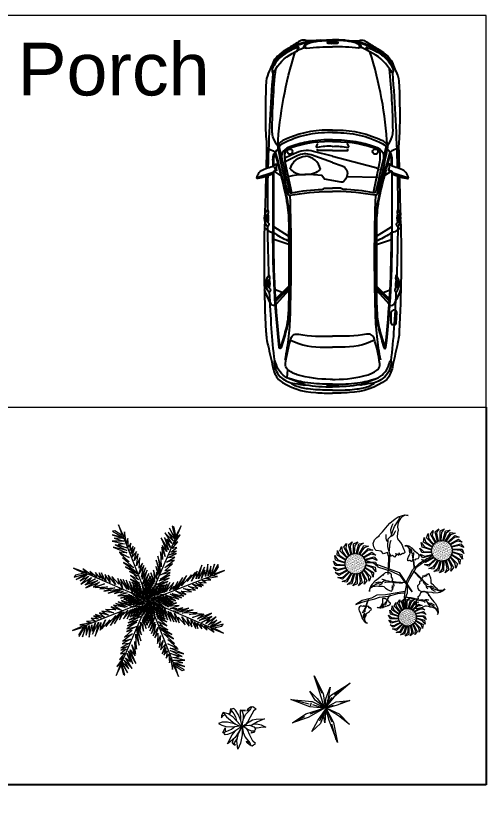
# Model space of a CAD drawing. Header units: inches. Extents: x 47 to 998, y 36 to 364.
# Drawn here: x 836.3 to 997.5, y 36.3 to 303.8 of the extents above; entities that cross this region are included whole.
import ezdxf

# ---------------------------------------------------------------- set-up
doc = ezdxf.new("R2010")
doc.units = ezdxf.units.IN
doc.header["$MEASUREMENT"] = 0
for name, color, linetype, lineweight in [('dim and text', 90, 'Continuous', 0), ('furniture', 8, 'Continuous', 25), ('Markings', 7, 'Continuous', 20), ('PLANT', 94, 'Continuous', 0), ('Text', 160, 'Continuous', 20)]:
    doc.layers.add(name, color=color, linetype=linetype, lineweight=lineweight)
doc.styles.get("Standard").update_dxf_attribs({"font": 'arial.ttf'})

# ---------------------------------------------------------------- blocks, each defined once
blk = doc.blocks.new('A$C164B588E')
for p, q in [((1.723, 1.766), (1.781, 1.672)), ((2.575, 1.571), (2.45, 1.766)), ((2.684, 1.571), (2.619, 1.767)), ((3.315, 1.656), (3.278, 1.748)), ((3.23, 1.571), (3.399, 1.741)), ((3.258, 1.571), (3.429, 1.739)), ((3.284, 1.571), (3.468, 1.737)), ((1.79, 1.181), (1.801, 1.589)), ((2.575, 0.417), (2.45, 0.223)), ((2.684, 0.418), (2.619, 0.222)), ((3.23, 0.418), (3.399, 0.247)), ((3.258, 0.418), (3.429, 0.249)), ((3.284, 0.418), (3.468, 0.252)), ((1.723, 0.223), (1.781, 0.317)), ((3.315, 0.333), (3.278, 0.24)), ((4.323, 0.402), (4.432, 0.395))]:
    blk.add_line(p, q)
for points in [[(1.716, 1.729, -0.521545), (1.74, 1.776, 0.26851), (1.765, 1.795, 0.044776), (1.819, 1.977, 0.525173), (1.808, 1.988, 0.13811), (1.741, 1.957, 0.122006), (1.695, 1.891, 0.028277), (1.666, 1.804, -0.141219), (1.63, 1.745, 0.696584), (1.635, 1.731, -0.138376), (1.712, 1.729, 0.153731), (1.716, 1.729, 1.392998)], [(0.005, 1.156, -0.114162), (0.112, 1.577, -0.087549), (0.233, 1.736, -0.103703), (0.314, 1.784, 0.035221), (0.408, 1.824, -0.086236), (0.539, 1.865, -0.013422), (1.143, 1.874, -0.021911), (1.302, 1.866, 0.030372), (1.424, 1.861, 0.000546), (1.685, 1.867, 0.000546)], [(1.416, 1.861, -0.042265), (1.45, 1.783, 0.189121), (1.483, 1.744, 4.135764)], [(2.457, 1.888, -0.075246), (2.508, 1.824, -0.075661), (2.532, 1.765, 0.1077), (2.54, 1.748, -0.077855), (2.638, 1.561), (3.375, 1.561, 0.017281), (3.61, 1.569, 0.048898), (3.808, 1.602, 0.006309), (4.037, 1.667, 0.745327), (4.037, 1.694, 0.030162), (2.529, 1.776, -0.002466), (1.74, 1.776, -0.002466)], [(1.783, 1.845, -0.004764), (2.226, 1.85)], [(1.791, 1.87, 0.00106), (2.298, 1.883, 0.00106)], [(2.278, 1.841, -0.521608), (2.393, 1.844, 0.566024), (2.45, 1.849, 0.34388), (2.226, 1.85, 0.16908), (2.278, 1.841, 3.179393)], [(2.285, 1.85, -0.00111), (2.388, 1.849, -0.00111)], [(2.367, 1.886, 0.000004), (2.369, 1.886, -0.020751), (3.824, 1.869, -0.046342), (4.012, 1.842, 0.009219), (4.293, 1.779, -0.112112), (4.456, 1.705, -0.155536), (4.625, 1.215, -0.031248), (4.633, 0.994)], [(2.45, 1.849, -0.006899), (3.091, 1.835, -0.006899)], [(3.139, 1.822, -0.521608), (3.253, 1.825, 0.566024), (3.31, 1.83, 0.34388), (3.086, 1.831, 0.16908), (3.139, 1.822, 3.179393)], [(3.468, 1.737, 0.443494), (3.468, 1.801, 0.033791), (3.275, 1.89, -61.694048)], [(0.034, 1.315, -0.113949), (0.176, 1.642, -0.110503), (0.362, 1.803, -14.831047)], [(0.378, 1.741, 0.140772), (0.157, 1.484, -0.131939), (0.139, 1.463, -0.002041), (0.104, 1.438, -0.510143), (0.095, 1.441, -0.053747), (0.154, 1.575, -0.036828), (0.209, 1.657, -0.072903), (0.299, 1.741, -0.048381), (0.37, 1.782, -0.145066), (0.414, 1.788, -0.047859), (0.428, 1.784, -0.699627), (0.428, 1.773, 0.039142), (0.378, 1.741, -2.456175)], [(1.394, 1.713, 0.081112), (1.268, 1.776, 0.078206), (1.192, 1.787, 0.023397), (0.378, 1.741, 14.894171)], [(0.432, 1.779, -0.013414), (1.677, 1.843, -0.013414)], [(1.43, 1.711, -0.217671), (1.481, 1.746, 11.507812)], [(1.655, 1.776, -0.000265), (1.57, 1.776, 0.088368), (1.493, 1.763, 0.265779), (1.482, 1.75, 0.384532), (1.487, 1.742, 0.018969), (2.029, 1.604, 0.021215), (2.196, 1.575, 0.036706), (2.479, 1.56, -0.009006), (2.638, 1.561)], [(1.648, 1.766, -0.000245), (1.57, 1.766, 0.088368), (1.497, 1.754, 0.163287), (1.493, 1.751, 0.018847), (2.031, 1.614, 0.021215), (2.197, 1.585, 0.036706), (2.479, 1.57, -0.008765), (2.645, 1.571)], [(2.282, 1.846, 0.11321), (2.393, 1.844, 18.522935)], [(2.645, 1.571), (3.375, 1.571, 0.017281), (3.609, 1.579, 0.048898), (3.806, 1.612, 0.006309), (4.034, 1.677, 0.689125), (4.035, 1.685, 0.029883), (2.542, 1.766)], [(3.142, 1.827, 0.11321), (3.253, 1.825, 18.522935)], [(3.147, 1.832, -0.001111), (3.25, 1.828)], [(3.308, 1.826, -0.005134), (3.784, 1.799, -0.015), (4.209, 1.758)], [(3.585, 1.759), (3.709, 1.759, 0.452272), (3.732, 1.786), (3.732, 1.807, 0.391191), (3.714, 1.828), (3.576, 1.836, 0.393048), (3.542, 1.808, 0.452765), (3.585, 1.759, -87.067157)], [(4.525, 1.352), (4.432, 1.593, 0.203318), (4.249, 1.737, -0.030058), (4.213, 1.749, -0.674189), (4.213, 1.763, -0.20096), (4.418, 1.68, -0.158171), (4.501, 1.521, 0.008119), (4.526, 1.382, -0.116456), (4.525, 1.352, -7.136787)], [(1.394, 1.713, 0.06334), (0.157, 1.484, -5.20072)], [(1.182, 0.994), (1.182, 1.057, -0.116542), (1.321, 1.647, -0.110231), (1.365, 1.7, -0.243797), (1.425, 1.712, -0.009225), (2.022, 1.58, -0.422584), (2.038, 1.554, 0.037682), (1.987, 1.044, 0.005218), (1.987, 0.994, -11.857072)], [(1.216, 0.994), (1.216, 1.06, -0.129481), (1.379, 1.68, -0.333088), (1.411, 1.694, 0.003015), (1.987, 1.562, -0.412979), (2.007, 1.531, 0.047947), (1.96, 1.132, -0.149586), (1.954, 1.114, 0.14072), (1.943, 1.084), (1.943, 0.994)], [(1.31, 0.994), (1.31, 1.034, -0.050951), (1.341, 1.337, -0.035587), (1.403, 1.558, -0.120365), (1.455, 1.635, -0.262155), (1.557, 1.66, -2.362076)], [(0.011, 1.249, 0.081695), (0.005, 1.359, -0.19237), (0.015, 1.423, -0.017855), (0.104, 1.562, -4.600747)], [(1.334, 0.994), (1.334, 1.026, -0.10287), (1.444, 1.609, -1.123792)], [(2.007, 1.531), (1.621, 1.611, 0.102789), (1.432, 1.61, -19.660591)], [(1.526, 0.994), (1.667, 1.544, -0.145623), (1.704, 1.605, -2.268978)], [(2.038, 1.555, 0.015553), (3.56, 1.551, 0.018), (3.889, 1.573, 0.028975), (4.198, 1.622, -0.108689)], [(4.453, 0.994), (4.453, 1.027, 0.070141), (4.392, 1.459, 0.109827), (4.323, 1.586, 0.254814), (4.248, 1.614, 0.038503), (3.913, 1.538, 0.414368), (3.861, 1.44, -0.050855), (3.886, 0.994, -10.358193)], [(3.937, 1.546, -0.126752), (4.029, 1.102), (4.029, 0.994)], [(4.516, 0.994), (4.516, 1.05, 0.038022), (4.493, 1.358, 0.050452), (4.432, 1.593, 0.885264)], [(4.594, 0.994), (4.594, 1.065, 0.029985), (4.579, 1.313, 0.059314), (4.537, 1.484, 0.134361), (4.497, 1.541, -15.039514)], [(0.157, 1.484, 0.017745), (0.097, 1.369, -0.182809), (0.106, 1.335, 0.030827), (0.092, 0.994, -10.800431)], [(0.097, 1.369, 0.270348), (0.077, 1.368, 0.181732), (0.034, 1.315, 0.075569), (0, 0.994, -93.62931)], [(0.106, 1.335, 0.604294), (0.069, 1.344, 0.110033), (0.033, 1.278, 0.070258), (0.006, 0.994, -39.890067)], [(0.106, 1.344, 0.393048), (0.065, 1.34, 0.06388), (0.037, 1.299, 0.085002), (0.014, 1.222, 16.816305)], [(4.525, 1.352, -0.0367), (4.551, 0.994, 35.990146)], [(1.396, 0.994, -0.060413), (1.41, 1.195, 0.579637), (1.397, 1.205, 0.074543), (1.36, 1.185, 13.415039)], [(1.608, 0.994), (1.653, 1.119, -0.422487), (1.79, 1.181, -0.089908), (1.86, 1.138, -0.341217), (1.865, 1.108), (1.825, 0.888), (1.78, 0.855, 0.090272), (1.794, 0.409, -1.237414)], [(0.097, 0.62, -0.270348), (0.077, 0.621, -0.181732), (0.034, 0.673, -0.075569), (0, 0.994, 93.62931)], [(0.106, 0.654, -0.604294), (0.069, 0.645, -0.110033), (0.033, 0.71, -0.070258), (0.006, 0.994, 39.890067)], [(0.157, 0.504, -0.017745), (0.097, 0.62, 0.182809), (0.106, 0.654, -0.030827), (0.092, 0.994, 10.800431)], [(1.182, 0.994), (1.182, 0.932, 0.116542), (1.321, 0.342, 0.110231), (1.365, 0.288, 0.243797), (1.425, 0.277, 0.009225), (2.022, 0.409, 0.422584), (2.038, 0.435, -0.037682), (1.987, 0.945, -0.005218), (1.987, 0.994, 11.857072)], [(1.216, 0.994), (1.216, 0.928, 0.129481), (1.379, 0.308, 0.333088), (1.411, 0.295, -0.003015), (1.987, 0.426, 0.412979), (2.007, 0.458, -0.047947), (1.96, 0.856, 0.149586), (1.954, 0.875, -0.14072), (1.943, 0.905), (1.943, 0.994)], [(1.31, 0.994), (1.31, 0.954, 0.050951), (1.341, 0.652, 0.035587), (1.403, 0.431, 0.120365), (1.455, 0.353, 0.262155), (1.557, 0.329, 2.362076)], [(1.334, 0.994), (1.334, 0.962, 0.10287), (1.444, 0.379, 1.123792)], [(1.396, 0.994, 0.060413), (1.41, 0.794, -0.579637), (1.397, 0.783, -0.074543), (1.36, 0.803, -13.415039)], [(1.526, 0.994), (1.462, 0.744, 0.189925), (1.494, 0.491), (1.546, 0.377)], [(1.608, 0.994), (1.509, 0.715, 0.207296), (1.521, 0.529), (1.597, 0.373)], [(2.367, 0.103, -0.000004), (2.369, 0.103, 0.020751), (3.824, 0.119, 0.046342), (4.012, 0.147, -0.009219), (4.293, 0.21, 0.112112), (4.456, 0.283, 0.155536), (4.625, 0.774, 0.031248), (4.633, 0.994)], [(4.453, 0.994), (4.453, 0.961, -0.070141), (4.392, 0.53, -0.109827), (4.323, 0.402, -0.254814), (4.248, 0.375, -0.038503), (3.913, 0.45, -0.414368), (3.861, 0.549, 0.050855), (3.886, 0.994, 10.358193)], [(3.937, 0.443, 0.126752), (4.029, 0.887), (4.029, 0.994)], [(4.516, 0.994), (4.516, 0.939, -0.038022), (4.493, 0.631, -0.050452), (4.432, 0.395, -0.885264)], [(4.594, 0.994), (4.594, 0.924, -0.029985), (4.579, 0.675, -0.059314), (4.537, 0.504, -0.134361), (4.497, 0.448, 15.039514)], [(4.525, 0.636, 0.0367), (4.551, 0.994, -35.990146)], [(0.005, 0.832, 0.114162), (0.112, 0.411, 0.087549), (0.233, 0.252, 0.103703), (0.314, 0.204, -0.035221), (0.408, 0.164, 0.086236), (0.539, 0.123, 0.013422), (1.143, 0.114, 0.021911), (1.302, 0.123, -0.030372), (1.424, 0.128, -0.000546), (1.685, 0.122, -0.000546)], [(1.695, 0.835, 0.331405), (1.524, 0.637, -28.71225)], [(1.695, 0.835, -0.214121), (1.766, 0.637, -1.239237)], [(0.011, 0.74, -0.081695), (0.005, 0.63, 0.19237), (0.015, 0.565, 0.017855), (0.104, 0.426, 4.600747)], [(0.034, 0.673, 0.113949), (0.176, 0.347, 0.110503), (0.362, 0.186, 14.831047)], [(1.695, 0.439, -0.331405), (1.524, 0.637, 28.71225)], [(1.695, 0.439, 0.214121), (1.766, 0.637, 1.239237)], [(4.525, 0.636), (4.432, 0.395, -0.203318), (4.249, 0.252, 0.030058), (4.213, 0.24, 0.674189), (4.213, 0.226, 0.20096), (4.418, 0.308, 0.158171), (4.501, 0.468, -0.008119), (4.526, 0.606, 0.116456), (4.525, 0.636, 7.136787)], [(0.378, 0.248, -0.140772), (0.157, 0.504, 0.131939), (0.139, 0.526, 0.002041), (0.104, 0.55, 0.510143), (0.095, 0.547, 0.053747), (0.154, 0.414, 0.036828), (0.209, 0.332, 0.072903), (0.299, 0.247, 0.048381), (0.37, 0.207, 0.145066), (0.414, 0.201, 0.047859), (0.428, 0.205, 0.699627), (0.428, 0.215, -0.039142), (0.378, 0.248, 2.456175)], [(1.394, 0.275, -0.06334), (0.157, 0.504, 5.20072)], [(2.007, 0.458), (1.621, 0.378, -0.102789), (1.432, 0.378, 19.660591)], [(1.655, 0.213, 0.000265), (1.57, 0.212, -0.088368), (1.493, 0.225, -0.265779), (1.482, 0.239, -0.384532), (1.487, 0.246, -0.018969), (2.029, 0.384, -0.021215), (2.196, 0.413, -0.036706), (2.479, 0.428, 0.009006), (2.638, 0.428)], [(1.648, 0.223, 0.000245), (1.57, 0.222, -0.088368), (1.497, 0.235, -0.163287), (1.493, 0.238, -0.018847), (2.031, 0.375, -0.021215), (2.197, 0.403, -0.036706), (2.479, 0.418, 0.008765), (2.645, 0.418)], [(2.457, 0.1, 0.075246), (2.508, 0.164, 0.075661), (2.532, 0.223, -0.1077), (2.54, 0.241, 0.077855), (2.638, 0.428), (3.375, 0.428, -0.017281), (3.61, 0.42, -0.048898), (3.808, 0.386, -0.006309), (4.037, 0.321, -0.745327), (4.037, 0.294, -0.030162), (2.529, 0.212, 0.002466), (1.74, 0.213, 0.002466)], [(2.038, 0.433, -0.015553), (3.56, 0.437, -0.018), (3.889, 0.416, -0.028975), (4.198, 0.366, 0.108689)], [(2.645, 0.418), (3.375, 0.418, -0.017281), (3.609, 0.41, -0.048898), (3.806, 0.377, -0.006309), (4.034, 0.312, -0.689125), (4.035, 0.304, -0.029883), (2.542, 0.222)], [(1.394, 0.275, -0.081112), (1.268, 0.212, -0.078206), (1.192, 0.201, -0.023397), (0.378, 0.248, -14.894171)], [(0.432, 0.21, 0.013414), (1.677, 0.146, 0.013414)], [(1.416, 0.128, 0.042265), (1.45, 0.205, -0.189121), (1.483, 0.244, -4.135764)], [(1.43, 0.278, 0.217671), (1.481, 0.243, -11.507812)], [(1.716, 0.259, 0.521545), (1.74, 0.213, -0.26851), (1.765, 0.194, -0.044776), (1.819, 0.011, -0.525173), (1.808, 0, -0.13811), (1.741, 0.031, -0.122006), (1.695, 0.097, -0.028277), (1.666, 0.184, 0.141219), (1.63, 0.244, -0.696584), (1.635, 0.257, 0.138376), (1.712, 0.259, -0.153731), (1.716, 0.259, -1.392998)], [(1.713, 0.238, 0.468273), (1.658, 0.206, -0.851045)], [(2.542, 0.222, 0.002558), (1.721, 0.223, 0.002558)], [(3.468, 0.252, -0.443494), (3.468, 0.188, -0.033791), (3.275, 0.099, 61.694048)], [(3.308, 0.163, 0.005134), (3.784, 0.189, 0.015), (4.209, 0.23)], [(1.783, 0.143, 0.004764), (2.226, 0.139, 0.004764)], [(1.791, 0.119, -0.00106), (2.298, 0.105, -0.00106)], [(2.278, 0.147, 0.521608), (2.393, 0.145, -0.566024), (2.45, 0.14, -0.34388), (2.226, 0.139, -0.16908), (2.278, 0.147, -3.179393)], [(2.282, 0.143, -0.11321), (2.393, 0.145, -18.522935)], [(2.285, 0.139, 0.00111), (2.388, 0.139, 0.00111)], [(2.45, 0.14, 0.006899), (3.091, 0.154, 0.006899)], [(3.139, 0.166, 0.521608), (3.253, 0.164, -0.566024), (3.31, 0.159, -0.34388), (3.086, 0.158, -0.16908), (3.139, 0.166, -3.179393)], [(3.142, 0.162, -0.11321), (3.253, 0.164, -18.522935)], [(3.147, 0.156, 0.001111), (3.25, 0.16)]]:
    blk.add_lwpolyline(points, format="xyb")
for points in [[(1.74, 1.776), (1.808, 1.988)], [(1.45, 0.994), (1.45, 1.195), (1.432, 1.195)], [(1.45, 0.994), (1.45, 0.794), (1.432, 0.794)], [(1.74, 0.213), (1.808, 0)]]:
    blk.add_lwpolyline(points)
for centre in [(1.465, 1.554), (1.465, 0.434)]:
    blk.add_circle(centre, 0.0342)
at = {"lineweight": 30}
for centre in [(0.036, 1.043), (0.036, 1.01), (4.532, 1.043), (4.532, 1.01)]:
    blk.add_ellipse(centre, major_axis=(0, -0.0241), ratio=0.365443, dxfattribs=at)
at = {"lineweight": 30, "extrusion": (0, 0, -1)}
for centre in [(0.036, 1.01), (4.532, 1.01), (0.035, 0.947), (0.036, 0.978), (4.532, 0.978), (4.531, 0.947)]:
    blk.add_ellipse(centre, major_axis=(0, 0.0241), ratio=0.365443, dxfattribs=at)
blk = doc.blocks.new('KANGI')
at = {"layer": 'PLANT'}
for q in [(167.87, -13.72), (186.16, -13.41), (199.32, -26.13), (155.15, -26.88), (155.46, -45.17), (168.62, -57.89), (199.63, -44.42), (186.91, -57.58)]:
    blk.add_line((177.39, -35.65), q, dxfattribs=at)
for points in [[(177.09, -35.36), (170.69, -34.3), (177.14, -34.88), (171.27, -33.45), (176.51, -33.98), (171.11, -32.34), (175.66, -32.77), (170.95, -31.44), (175.39, -31.81), (171, -30.23), (175.02, -31.13), (170.85, -29.17), (174.76, -30.23), (170.42, -28.06), (173.75, -28.96), (170.21, -27.05), (173.44, -28.32), (170.05, -26.1), (173.28, -26.84), (169.89, -25.2), (171.8, -25.57), (169.21, -23.19), (171.9, -24.35), (168.68, -21.87), (171.27, -22.55), (168.47, -20.91), (170.95, -21.13), (167.94, -19.59), (170.26, -20.07), (167.94, -18.85), (169.79, -19.17), (167.83, -17.58), (169.36, -17.95), (167.46, -15.68), (168.94, -16.57), (166.61, -13.29), (167.99, -14.41), (166.35, -10.17), (168.1, -13.61), (168.73, -10.75), (169.36, -10.33), (168.2, -14.62), (170.26, -11.07), (168.47, -14.78), (170.69, -12.39), (169.05, -15.36), (171.85, -12.61), (169.52, -16.2), (171.22, -14.78), (169.95, -17.63), (172.01, -14.14), (170.58, -18.43), (173.07, -14.3), (171.16, -18.96), (172.8, -16.89), (171.69, -20.65), (172.91, -17.47), (172.7, -21.71), (173.33, -19.11), (173.07, -24.19), (174.23, -20.49), (173.38, -25.94), (174.81, -21.92), (173.65, -26.58), (174.97, -24.04), (174.13, -27.05), (174.65, -25.99), (174.71, -28.32), (175.71, -25.25), (175.39, -29.17), (176.61, -26.15), (175.61, -29.91), (177.03, -27.26), (175.92, -30.49), (177.46, -28.11), (176.29, -31.18), (177.93, -28.74), (176.51, -32.24), (178.25, -29.12), (176.98, -32.5), (178.57, -30.33), (176.77, -33.51), (178.41, -31.44), (177.46, -33.98), (178.89, -31.55), (177.67, -34.51)], [(177.38, -35.23), (173.6, -29.96), (177.76, -34.93), (174.61, -29.77), (177.94, -33.85), (175.29, -28.87), (178.21, -32.39), (175.81, -28.12), (178.69, -31.53), (176.71, -27.3), (178.92, -30.78), (177.35, -26.44), (179.37, -29.96), (177.83, -25.35), (179.55, -28.35), (178.39, -24.49), (179.78, -27.67), (178.96, -23.71), (180.71, -26.51), (179.48, -22.96), (180.56, -24.57), (180.41, -21.05), (181.5, -23.78), (180.98, -19.74), (182.32, -22.06), (181.5, -18.92), (183.11, -20.83), (182.06, -17.61), (183.37, -19.59), (182.58, -17.09), (183.67, -18.62), (183.41, -16.11), (184.23, -17.46), (184.49, -14.5), (184.9, -16.19), (185.58, -12.22), (185.77, -13.98), (187.6, -9.83), (186.4, -13.49), (188.87, -11.92), (189.62, -12.07), (185.77, -14.28), (189.73, -13.23), (185.84, -14.58), (189.09, -14.47), (185.84, -15.4), (189.77, -15.44), (185.58, -16.34), (187.78, -16.52), (184.87, -17.65), (188.79, -16.64), (184.75, -18.66), (189.43, -17.5), (184.79, -19.44), (187.41, -19.14), (183.97, -21.01), (187.07, -19.63), (183.93, -22.47), (186.21, -21.09), (182.43, -24.49), (185.88, -22.7), (181.42, -25.95), (185.28, -24.12), (181.16, -26.59), (183.89, -25.73), (181.16, -27.26), (182.28, -26.89), (180.67, -28.57), (183.56, -27.11), (180.56, -29.66), (183.56, -28.38), (180.19, -30.33), (183.07, -29.47), (180, -30.96), (182.77, -30.37), (179.78, -31.71), (182.66, -31.15), (179.18, -32.61), (182.62, -31.64), (179.33, -33.13), (181.98, -32.72), (178.47, -33.7), (181.09, -33.4), (178.62, -34.52), (181.35, -33.81), (178.39, -35.04)], [(176.97, -35.66), (171.7, -39.44), (176.67, -35.28), (171.51, -38.43), (175.59, -35.1), (170.61, -37.75), (174.13, -34.83), (169.86, -37.23), (173.27, -34.35), (169.04, -36.33), (172.52, -34.12), (168.18, -35.69), (171.7, -33.67), (167.09, -35.21), (170.09, -33.49), (166.23, -34.65), (169.41, -33.26), (165.45, -34.09), (168.25, -32.33), (164.7, -33.56), (166.31, -32.48), (162.79, -32.63), (165.52, -31.54), (161.48, -32.06), (163.8, -30.72), (160.66, -31.54), (162.57, -29.93), (159.35, -30.98), (161.33, -29.67), (158.83, -30.46), (160.36, -29.37), (157.85, -29.63), (159.2, -28.81), (156.24, -28.55), (157.93, -28.14), (153.96, -27.46), (155.72, -27.28), (151.57, -25.44), (155.23, -26.64), (153.66, -24.17), (153.81, -23.42), (156.02, -27.28), (154.97, -23.31), (156.32, -27.2), (156.21, -23.95), (157.14, -27.2), (157.18, -23.27), (158.08, -27.46), (158.26, -25.26), (159.39, -28.17), (158.38, -24.25), (160.4, -28.29), (159.24, -23.61), (161.18, -28.25), (160.88, -25.63), (162.75, -29.07), (161.37, -25.97), (164.21, -29.11), (162.83, -26.83), (166.23, -30.61), (164.44, -27.16), (167.69, -31.62), (165.86, -27.76), (168.33, -31.88), (167.47, -29.15), (169, -31.88), (168.63, -30.76), (170.31, -32.37), (168.85, -29.48), (171.4, -32.48), (170.12, -29.48), (172.07, -32.85), (171.21, -29.97), (172.71, -33.04), (172.11, -30.27), (173.45, -33.26), (172.89, -30.38), (174.35, -33.86), (173.38, -30.42), (174.87, -33.71), (174.46, -31.06), (175.44, -34.57), (175.14, -31.95), (176.26, -34.42), (175.55, -31.69), (176.78, -34.65)], [(177.68, -35.35), (178.74, -28.95), (178.16, -35.4), (179.59, -29.53), (179.06, -34.77), (180.7, -29.37), (180.27, -33.92), (181.6, -29.21), (181.23, -33.65), (182.81, -29.26), (181.91, -33.28), (183.87, -29.11), (182.81, -33.02), (184.98, -28.68), (184.08, -32.01), (185.99, -28.47), (184.72, -31.7), (186.94, -28.31), (186.2, -31.54), (187.84, -28.15), (187.47, -30.06), (189.85, -27.47), (188.69, -30.16), (191.17, -26.94), (190.49, -29.53), (192.13, -26.73), (191.91, -29.21), (193.45, -26.2), (192.97, -28.52), (194.19, -26.2), (193.87, -28.05), (195.46, -26.09), (195.09, -27.62), (197.36, -25.72), (196.47, -27.2), (199.75, -24.87), (198.63, -26.25), (202.87, -24.61), (199.43, -26.36), (202.29, -26.99), (202.71, -27.62), (198.42, -26.46), (201.97, -28.52), (198.26, -26.73), (200.65, -28.95), (197.68, -27.31), (200.43, -30.11), (196.84, -27.78), (198.26, -29.48), (195.41, -28.21), (198.9, -30.27), (194.61, -28.84), (198.74, -31.33), (194.08, -29.42), (196.15, -31.06), (192.39, -29.95), (195.57, -31.17), (191.33, -30.96), (193.93, -31.59), (188.85, -31.33), (192.55, -32.49), (187.1, -31.64), (191.12, -33.07), (186.46, -31.91), (189, -33.23), (185.99, -32.39), (187.05, -32.91), (184.72, -32.97), (187.79, -33.97), (183.87, -33.65), (186.89, -34.87), (183.13, -33.87), (185.78, -35.29), (182.55, -34.18), (184.93, -35.72), (181.86, -34.55), (184.3, -36.19), (180.8, -34.77), (183.92, -36.51), (180.54, -35.24), (182.71, -36.83), (179.53, -35.03), (181.6, -36.67), (179.06, -35.72), (181.49, -37.15), (178.53, -35.93)], [(177.81, -35.64), (183.08, -31.86), (178.11, -36.02), (183.27, -32.87), (179.19, -36.2), (184.17, -33.55), (180.65, -36.47), (184.92, -34.07), (181.51, -36.95), (185.74, -34.97), (182.26, -37.18), (186.6, -35.61), (183.09, -37.63), (187.69, -36.09), (184.69, -37.81), (188.55, -36.65), (185.37, -38.04), (189.33, -37.21), (186.53, -38.97), (190.08, -37.74), (188.47, -38.82), (191.99, -38.67), (189.26, -39.76), (193.3, -39.24), (190.98, -40.58), (194.12, -39.76), (192.21, -41.37), (195.43, -40.32), (193.45, -41.63), (195.95, -40.84), (194.42, -41.93), (196.93, -41.67), (195.58, -42.49), (198.54, -42.75), (196.85, -43.16), (200.82, -43.84), (199.06, -44.02), (203.21, -45.86), (199.55, -44.66), (201.12, -47.13), (200.97, -47.88), (198.76, -44.02), (199.81, -47.99), (198.46, -44.1), (198.57, -47.35), (197.64, -44.1), (197.6, -48.03), (196.7, -43.84), (196.52, -46.04), (195.39, -43.13), (196.4, -47.05), (194.38, -43.01), (195.54, -47.69), (193.6, -43.05), (193.9, -45.67), (192.03, -42.23), (193.41, -45.33), (190.57, -42.19), (191.95, -44.47), (188.55, -40.69), (190.34, -44.14), (187.09, -39.68), (188.92, -43.54), (186.45, -39.42), (187.31, -42.15), (185.78, -39.42), (186.15, -40.54), (184.47, -38.93), (185.93, -41.82), (183.38, -38.82), (184.66, -41.82), (182.71, -38.45), (183.57, -41.33), (182.08, -38.26), (182.67, -41.03), (181.33, -38.04), (181.89, -40.92), (180.43, -37.44), (181.4, -40.88), (179.91, -37.59), (180.32, -40.24), (179.34, -36.73), (179.64, -39.35), (178.52, -36.88), (179.23, -39.61), (178, -36.65)], [(177.1, -35.95), (176.04, -42.35), (176.62, -35.9), (175.19, -41.77), (175.72, -36.53), (174.08, -41.93), (174.51, -37.38), (173.18, -42.09), (173.55, -37.65), (171.97, -42.04), (172.87, -38.02), (170.91, -42.19), (171.97, -38.28), (169.8, -42.62), (170.7, -39.29), (168.79, -42.83), (170.06, -39.6), (167.84, -42.99), (168.58, -39.76), (166.94, -43.15), (167.31, -41.24), (164.93, -43.83), (166.09, -41.14), (163.61, -44.36), (164.29, -41.77), (162.65, -44.57), (162.87, -42.09), (161.33, -45.1), (161.81, -42.78), (160.59, -45.1), (160.91, -43.25), (159.32, -45.21), (159.69, -43.68), (157.42, -45.58), (158.32, -44.1), (155.03, -46.43), (156.15, -45.05), (151.91, -46.69), (155.35, -44.94), (152.49, -44.31), (152.07, -43.68), (156.36, -44.84), (152.81, -42.78), (156.52, -44.57), (154.14, -42.35), (157.1, -43.99), (154.35, -41.19), (157.94, -43.52), (156.52, -41.82), (159.37, -43.09), (155.88, -41.03), (160.17, -42.46), (156.04, -39.97), (160.7, -41.88), (158.63, -40.24), (162.39, -41.35), (159.21, -40.13), (163.45, -40.34), (160.85, -39.71), (165.93, -39.97), (162.23, -38.81), (167.68, -39.66), (163.66, -38.23), (168.32, -39.39), (165.78, -38.07), (168.79, -38.92), (167.73, -38.39), (170.06, -38.33), (166.99, -37.33), (170.91, -37.65), (167.89, -36.43), (171.65, -37.43), (169, -36.01), (172.23, -37.12), (169.85, -35.58), (172.92, -36.75), (170.49, -35.11), (173.98, -36.53), (170.86, -34.79), (174.24, -36.06), (172.07, -34.47), (175.25, -36.27), (173.18, -34.63), (175.72, -35.58), (173.29, -34.15), (176.25, -35.37)], [(177.4, -36.07), (181.18, -41.34), (177.02, -36.37), (180.17, -41.53), (176.84, -37.45), (179.49, -42.43), (176.58, -38.91), (178.97, -43.18), (176.09, -39.77), (178.07, -44), (175.86, -40.52), (177.43, -44.86), (175.42, -41.34), (176.95, -45.95), (175.23, -42.95), (176.39, -46.81), (175, -43.63), (175.83, -47.59), (174.07, -44.79), (175.3, -48.34), (174.22, -46.73), (174.37, -50.25), (173.28, -47.52), (173.8, -51.56), (172.46, -49.24), (173.28, -52.38), (171.67, -50.47), (172.72, -53.69), (171.41, -51.71), (172.2, -54.21), (171.11, -52.68), (171.37, -55.19), (170.55, -53.84), (170.29, -56.8), (169.88, -55.11), (169.2, -59.08), (169.02, -57.32), (167.18, -61.47), (168.38, -57.81), (165.91, -59.38), (165.16, -59.23), (169.02, -57.02), (165.05, -58.07), (168.94, -56.72), (165.69, -56.83), (168.94, -55.9), (165.01, -55.86), (169.2, -54.96), (167, -54.78), (169.91, -53.65), (165.99, -54.66), (170.03, -52.64), (165.35, -53.8), (169.99, -51.86), (167.37, -52.16), (170.81, -50.29), (167.71, -51.67), (170.85, -48.83), (168.57, -50.21), (172.35, -46.81), (168.9, -48.6), (173.36, -45.35), (169.5, -47.18), (173.62, -44.71), (170.89, -45.57), (173.62, -44.04), (172.5, -44.41), (174.11, -42.73), (171.22, -44.19), (174.22, -41.64), (171.23, -42.92), (174.59, -40.97), (171.71, -41.83), (174.78, -40.34), (172.01, -40.93), (175, -39.59), (172.12, -40.15), (175.6, -38.69), (172.16, -39.66), (175.45, -38.17), (172.8, -38.58), (176.31, -37.6), (173.69, -37.9), (176.16, -36.78), (173.43, -37.49), (176.39, -36.26)], [(177.69, -35.94), (184.09, -37), (177.64, -36.42), (183.51, -37.85), (178.28, -37.32), (183.67, -38.96), (179.12, -38.53), (183.83, -39.86), (179.39, -39.49), (183.78, -41.07), (179.76, -40.17), (183.93, -42.13), (180.02, -41.07), (184.36, -43.24), (181.03, -42.34), (184.57, -44.25), (181.34, -42.98), (184.73, -45.2), (181.5, -44.46), (184.89, -46.1), (182.98, -45.73), (185.57, -48.11), (182.88, -46.95), (186.1, -49.43), (183.51, -48.75), (186.31, -50.39), (183.83, -50.17), (186.84, -51.71), (184.52, -51.23), (186.84, -52.45), (184.99, -52.13), (186.95, -53.72), (185.42, -53.35), (187.32, -55.62), (185.84, -54.73), (188.17, -58.01), (186.79, -56.89), (188.43, -61.13), (186.68, -57.69), (186.05, -60.55), (185.42, -60.97), (186.58, -56.68), (184.52, -60.23), (186.31, -56.52), (184.09, -58.91), (185.73, -55.94), (182.93, -58.69), (185.26, -55.1), (183.56, -56.52), (184.83, -53.67), (182.77, -57.16), (184.2, -52.87), (181.71, -57), (183.62, -52.34), (181.98, -54.41), (183.09, -50.65), (181.87, -53.83), (182.08, -49.59), (181.45, -52.19), (181.71, -47.11), (180.55, -50.81), (181.4, -45.36), (179.97, -49.38), (181.13, -44.72), (179.81, -47.26), (180.66, -44.25), (180.13, -45.31), (180.07, -42.98), (179.07, -46.05), (179.39, -42.13), (178.17, -45.15), (179.17, -41.39), (177.75, -44.04), (178.86, -40.81), (177.32, -43.19), (178.49, -40.12), (176.85, -42.56), (178.28, -39.06), (176.53, -42.18), (177.8, -38.8), (176.21, -40.97), (178.01, -37.79), (176.37, -39.86), (177.32, -37.32), (175.89, -39.75), (177.11, -36.79)]]:
    blk.add_lwpolyline(points, dxfattribs=at)
blk = doc.blocks.new('xcfhh')
for p, q in [((344.471, 10201.97), (344.681, 10202.285)), ((344.681, 10202.285), (345.101, 10202.495)), ((345.101, 10202.495), (345.522, 10202.495)), ((345.522, 10202.495), (345.784, 10202.39)), ((344.366, 10201.603), (344.471, 10201.97)), ((344.366, 10201.445), (344.366, 10201.603)), ((344.734, 10201.025), (344.366, 10201.445)), ((344.734, 10200.605), (344.734, 10201.025)), ((345.154, 10200.395), (344.734, 10200.605)), ((344.944, 10200.027), (345.154, 10200.395)), ((344.661, 10199.725), (344.201, 10199.28)), ((345.221, 10200.098), (344.302, 10199.208)), ((344.977, 10200.055), (344.661, 10199.725)), ((345.207, 10200.027), (344.944, 10200.027)), ((345.207, 10199.765), (345.207, 10200.027)), ((345.364, 10199.765), (345.207, 10199.765)), ((345.364, 10199.45), (345.364, 10199.765)), ((345.784, 10199.502), (345.364, 10199.45)), ((345.784, 10199.502), (345.679, 10199.66)), ((345.889, 10199.345), (345.784, 10199.502)), ((345.837, 10199.24), (345.784, 10199.502)), ((346.047, 10199.45), (345.889, 10199.345)), ((346.047, 10199.292), (346.047, 10199.45)), ((343.444, 10198.498), (343.748, 10198.798)), ((344.015, 10199.093), (343.728, 10198.777)), ((344.302, 10199.208), (343.828, 10198.777)), ((344.201, 10199.28), (344.015, 10199.093)), ((345.994, 10199.135), (346.047, 10199.292))]:
    blk.add_line(p, q)
for points in [[(345.217, 10200.049), (345.639, 10200.847), (346.311, 10201.462), (346.779, 10201.474), (347.314, 10201.77), (347.816, 10201.975), (348.557, 10202.158), (348.899, 10202.294), (349.047, 10202.306)], [(345.437, 10202.481), (346.384, 10202.524), (347.303, 10202.596), (347.691, 10202.653), (348.495, 10202.567), (348.883, 10202.481), (349.587, 10202.136), (349.831, 10201.82), (349.673, 10202.021), (349.515, 10202.093), (349.242, 10202.179), (348.969, 10202.165), (348.596, 10202.093), (348.28, 10201.892), (348.007, 10201.706), (347.82, 10201.404), (347.519, 10201.189), (347.217, 10200.93), (347.074, 10200.715), (347.059, 10200.514), (347.031, 10200.184), (346.944, 10199.825), (346.858, 10199.61), (346.743, 10199.337), (346.686, 10199.179), (346.571, 10199.007), (346.485, 10198.993), (346.356, 10199.036), (346.313, 10199.122), (346.198, 10199.136), (346.111, 10199.136), (346.054, 10199.165)], [(346.984, 10201.656), (347.257, 10202.021), (347.725, 10202.26), (347.953, 10202.34)], [(346.026, 10201.235), (346.095, 10201.519), (346.197, 10201.668), (346.334, 10201.85), (346.482, 10201.975)], [(346.813, 10201.428), (347.155, 10201.417), (347.428, 10201.485), (347.599, 10201.542)], [(345.433, 10200.334), (345.912, 10200.813), (346.254, 10201.052), (346.471, 10201.121)]]:
    blk.add_lwpolyline(points)
blk = doc.blocks.new('xcer')
h = blk.add_hatch()
h.set_pattern_fill('AR-SAND', color=32, scale=0.1, style=0)
h.set_pattern_definition([(37.5, (0, 0), (-0.0062993358, 0.192682377), [0, -0.152, 0, -0.17, 0, -0.1625]), (7.5, (0, 0), (0.1769776705, 0.2822146065), [0, -0.082, 0, -0.137, 0, -0.0525]), (327.5, (-0.123, 0), (0.3114141862, 0.0005659054), [0, -0.05, 0, -0.18, 0, -0.235]), (317.5, (-0.123, 0), (0.3006126605, 0.0877675565), [0, -0.025, 0, -0.118, 0, -0.135])])
h.paths.add_polyline_path([(341.64, 10200.643, 1), (339.251, 10200.643, 1)])
for points in [[(339.792, 10201.605), (339.33, 10202.683), (339.696, 10203.087), (339.638, 10202.875), (339.542, 10202.548), (339.657, 10202.202), (339.849, 10201.702), (339.83, 10201.682)], [(340.063, 10201.742), (339.896, 10202.902), (340.354, 10203.198), (340.243, 10203.008), (340.066, 10202.717), (340.087, 10202.353), (340.144, 10201.82), (340.12, 10201.806)], [(340.361, 10201.803), (340.5, 10202.967), (341.018, 10203.134), (340.862, 10202.98), (340.616, 10202.745), (340.542, 10202.387), (340.459, 10201.858), (340.432, 10201.851)], [(339.398, 10201.15), (338.459, 10201.852), (338.574, 10202.385), (338.63, 10202.173), (338.71, 10201.841), (338.983, 10201.599), (339.4, 10201.262), (339.392, 10201.235)], [(339.565, 10201.403), (338.84, 10202.325), (339.088, 10202.81), (339.087, 10202.59), (339.079, 10202.249), (339.28, 10201.945), (339.595, 10201.511), (339.582, 10201.488)], [(340.664, 10201.786), (341.099, 10202.874), (341.644, 10202.901), (341.453, 10202.792), (341.154, 10202.629), (340.991, 10202.303), (340.773, 10201.813), (340.746, 10201.813)], [(340.952, 10201.69), (341.655, 10202.629), (342.188, 10202.514), (341.975, 10202.458), (341.644, 10202.378), (341.402, 10202.105), (341.065, 10201.688), (341.038, 10201.695)], [(341.206, 10201.523), (342.128, 10202.248), (342.613, 10201.999), (342.393, 10202), (342.052, 10202.009), (341.748, 10201.808), (341.314, 10201.492), (341.291, 10201.506)], [(339.285, 10200.558), (338.121, 10200.697), (337.953, 10201.215), (338.108, 10201.06), (338.343, 10200.813), (338.701, 10200.739), (339.23, 10200.656), (339.237, 10200.63)], [(339.302, 10200.861), (338.214, 10201.297), (338.187, 10201.841), (338.295, 10201.65), (338.459, 10201.351), (338.785, 10201.188), (339.275, 10200.97), (339.275, 10200.943)], [(341.408, 10201.296), (342.486, 10201.758), (342.89, 10201.392), (342.678, 10201.45), (342.351, 10201.546), (342.005, 10201.431), (341.505, 10201.239), (341.485, 10201.258)], [(339.346, 10200.26), (338.186, 10200.093), (337.89, 10200.551), (338.08, 10200.44), (338.371, 10200.263), (338.735, 10200.285), (339.268, 10200.341), (339.282, 10200.317)], [(341.545, 10201.025), (342.705, 10201.192), (343.001, 10200.734), (342.811, 10200.845), (342.52, 10201.022), (342.156, 10201), (341.623, 10200.944), (341.609, 10200.968)], [(341.589, 10200.424), (342.677, 10199.988), (342.704, 10199.444), (342.595, 10199.635), (342.432, 10199.934), (342.106, 10200.097), (341.616, 10200.315), (341.616, 10200.342)], [(341.606, 10200.727), (342.77, 10200.588), (342.937, 10200.07), (342.783, 10200.225), (342.548, 10200.472), (342.19, 10200.546), (341.661, 10200.629), (341.654, 10200.655)], [(339.482, 10199.989), (338.405, 10199.527), (338.001, 10199.893), (338.212, 10199.835), (338.54, 10199.739), (338.886, 10199.854), (339.386, 10200.046), (339.405, 10200.027)], [(339.684, 10199.762), (338.763, 10199.037), (338.278, 10199.286), (338.498, 10199.285), (338.838, 10199.276), (339.143, 10199.477), (339.577, 10199.793), (339.6, 10199.779)], [(339.938, 10199.595), (339.236, 10198.656), (338.703, 10198.771), (338.915, 10198.827), (339.247, 10198.907), (339.489, 10199.18), (339.826, 10199.597), (339.852, 10199.59)], [(340.227, 10199.499), (339.791, 10198.411), (339.247, 10198.384), (339.438, 10198.493), (339.737, 10198.656), (339.9, 10198.982), (340.118, 10199.472), (340.145, 10199.472)], [(340.53, 10199.482), (340.391, 10198.318), (339.872, 10198.151), (340.028, 10198.305), (340.275, 10198.54), (340.348, 10198.898), (340.432, 10199.427), (340.458, 10199.434)], [(340.828, 10199.543), (340.995, 10198.383), (340.537, 10198.087), (340.648, 10198.277), (340.825, 10198.568), (340.803, 10198.932), (340.747, 10199.465), (340.771, 10199.479)], [(341.099, 10199.68), (341.561, 10198.602), (341.195, 10198.198), (341.253, 10198.41), (341.349, 10198.737), (341.234, 10199.083), (341.042, 10199.583), (341.061, 10199.603)], [(341.326, 10199.882), (342.051, 10198.96), (341.802, 10198.475), (341.803, 10198.695), (341.812, 10199.036), (341.611, 10199.34), (341.295, 10199.774), (341.309, 10199.797)], [(341.493, 10200.136), (342.432, 10199.433), (342.317, 10198.9), (342.261, 10199.113), (342.181, 10199.444), (341.908, 10199.686), (341.491, 10200.023), (341.498, 10200.05)]]:
    blk.add_lwpolyline(points)
blk.add_circle((340.445, 10200.643), 1.194)
blk = doc.blocks.new('pl12')
at = {"layer": 'PLANT'}
for p, q in [((341.687, 10200.605), (344.786, 10197.874)), ((343.998, 10198.294), (342.738, 10199.345)), ((344.786, 10197.454), (343.998, 10198.294)), ((344.786, 10197.874), (345.364, 10195.249)), ((345.086, 10196.496), (346.368, 10197.626)), ((346.368, 10197.626), (347.368, 10198.039)), ((346.586, 10197.474), (346.868, 10197.735)), ((346.868, 10197.735), (347.564, 10197.887)), ((347.368, 10198.039), (348.433, 10198.213)), ((347.564, 10197.887), (348.042, 10197.974)), ((348.042, 10197.974), (348.76, 10198.083)), ((348.412, 10198.213), (349.042, 10198.278)), ((348.76, 10198.083), (349.216, 10198.083)), ((345.364, 10195.249), (344.786, 10197.454)), ((345.173, 10196.301), (345.673, 10196.779)), ((345.673, 10196.779), (346.586, 10197.474)), ((345.112, 10196.398), (344.477, 10195.333)), ((345.248, 10196.466), (344.771, 10195.311)), ((344.25, 10194.948), (344.091, 10194.631)), ((344.431, 10194.903), (344.227, 10194.608)), ((344.477, 10195.333), (344.25, 10194.948)), ((344.771, 10195.311), (344.431, 10194.903)), ((343.91, 10193.747), (343.91, 10194.019)), ((344.091, 10194.631), (343.933, 10194.019)), ((344.091, 10193.996), (343.933, 10193.792)), ((344.295, 10194.631), (344.091, 10193.996)), ((343.933, 10193.792), (343.91, 10193.747))]:
    blk.add_line(p, q, dxfattribs=at)
blk.add_lwpolyline([(344.606, 10195.593), (342.385, 10196.048), (341.453, 10196.366), (340.72, 10196.267), (339.629, 10196.405), (338.796, 10196.247), (339.55, 10196.227), (340.244, 10196.187), (341.057, 10196.068), (341.632, 10196.048), (342.663, 10195.791), (343.754, 10195.672), (344.408, 10195.493), (344.547, 10195.434)], dxfattribs=at)
at = {"layer": 'PLANT', "rotation": 22.64094569623228}
blk.add_blockref('xcfhh', (3952.51, 653.342), dxfattribs=at)
at = {"layer": 'PLANT'}
for p in [(0, 0), (9.843, -2.234)]:
    blk.add_blockref('xcer', p, dxfattribs=at)
for p, xscale, yscale, zscale, rotation in [((-3025.407, 8165.072), -0.3858445376190016, 0.3858445376190016, 0.3858445376190016, 299.1528347289621), ((2625.127, 4687.961), -0.5842507150756481, 0.5842507150756481, 0.5842507150756481, 20.55707399866918), ((2574.583, 15727.292), -0.5842507150756481, 0.5842507150756481, 0.5842507150756481, 156.1247087444602), ((4262.31, 10543.654), -0.3858445376190016, 0.3858445376190016, 0.3858445376190016, 93.13243008519974), ((734.047, 13115.608), 0.2886869625014895, 0.2886869625014895, 0.2886869625014895, 174.298383595981), ((-5519.431, 9118.643), 0.5842507150756481, 0.5842507150756481, 0.5842507150756481, 282.3297775621947)]:
    blk.add_blockref('xcfhh', p, dxfattribs=dict(at, xscale=xscale, yscale=yscale, zscale=zscale, rotation=rotation))
at = {"layer": 'PLANT', "xscale": 0.8537976122427452, "yscale": 0.8537976122427452, "zscale": 0.8537976122427452}
blk.add_blockref('xcer', (53.129, 1483.436), dxfattribs=at)
blk = doc.blocks.new('0Q62D')
at = {"color": 0, "linetype": 'ByBlock'}
for p, q in [((-0.05, 1.11), (0.07, 0.48)), ((-0.03, 0.53), (-0.05, 1.11)), ((-0.03, 0.96), (0.02, 0.52)), ((-0.99, 0.59), (-0.35, 0.33)), ((-0.47, 0.19), (-0.99, 0.59)), ((-0.47, 0.28), (-0.92, 0.55)), ((-0.33, 0.67), (-0.16, 0.38)), ((-0.24, 0.34), (-0.33, 0.67)), ((-0.02, 0.02), (-0.03, 0.53)), ((0.02, 0.52), (0.05, 0.51)), ((0.1, 0.29), (0.34, 0.61)), ((0.34, 0.61), (0.15, 0.24)), ((0.28, 0.34), (1, 0.54)), ((1, 0.54), (0.36, 0.26)), ((1, 0.54), (0.41, 0.33)), ((-0.44, 0.21), (-0.38, 0.31)), ((-0.35, 0.33), (0, 0)), ((0, 0), (-0.24, 0.34)), ((-0.16, 0.38), (-0.02, 0.02)), ((0.07, 0.48), (0, 0.01)), ((0, 0.01), (0.1, 0.29)), ((0.36, 0.26), (0, 0.01)), ((0.03, 0.05), (0.28, 0.34)), ((0.08, 0.09), (0.31, 0.27)), ((-1.16, -0.15), (-0.66, 0.01)), ((-0.66, 0.01), (-0.05, 0.01)), ((-0.01, 0.01), (-0.62, -0.13)), ((-0.05, 0.01), (-0.47, 0.19)), ((-0.09, 0.04), (-0.36, 0.22)), ((0.01, 0), (-0.09, -0.29)), ((0, 0.01), (0.39, 0.1)), ((0, -0.42), (0.01, 0)), ((0.02, 0.01), (0.12, -0.52)), ((0.33, -0.36), (0.02, 0.01)), ((0.15, 0.24), (0.03, 0.05)), ((0.04, 0.01), (0.28, 0.02)), ((0.39, 0.1), (0.83, 0.01)), ((0.83, 0.01), (0.39, -0.02)), ((0.77, 0.01), (0.5, 0.01)), ((-1.16, -0.15), (-0.72, -0.06)), ((-0.62, -0.13), (-1.16, -0.15)), ((-0.2, -0.01), (-0.53, -0.04)), ((-0.35, -0.31), (-0.01, -0.04)), ((-0.04, -0.06), (-0.31, -0.35)), ((0, -0.03), (-0.3, -0.43)), ((-0.16, -0.45), (-0.12, -0.23)), ((-0.12, -0.23), (0, -0.03)), ((0.02, -0.06), (0.07, -0.48)), ((0.05, -0.01), (0.37, -0.3)), ((0.39, -0.02), (0.05, -0.01)), ((-0.64, -0.6), (-0.35, -0.31)), ((-0.3, -0.43), (-0.64, -0.6)), ((-0.09, -0.29), (-0.16, -0.45)), ((0.05, -1.18), (0, -0.42)), ((0.6, -0.73), (0.33, -0.36)), ((0.37, -0.3), (0.6, -0.73)), ((0.49, -0.56), (0.38, -0.38)), ((0.04, -1.08), (0.05, -0.56)), ((0.12, -0.52), (0.05, -1.18))]:
    blk.add_line(p, q, dxfattribs=at)
blk = doc.blocks.new('FLOR 2')
for points in [[(214.403, 128.2987), (214.3752, 128.3885), (214.3261, 128.4713), (214.2767, 128.5271), (214.2944, 128.4352), (214.3409, 128.3618), (214.3913, 128.3142), (214.4011, 128.2981)], [(214.4043, 128.2982), (214.3907, 128.3688), (214.3953, 128.4265), (214.4292, 128.5018), (214.4302, 128.5333), (214.4414, 128.5418), (214.459, 128.536), (214.4866, 128.5305), (214.465, 128.4951), (214.4562, 128.4197), (214.4473, 128.3559), (214.4405, 128.3378)], [(214.4302, 128.5333), (214.4183, 128.5223), (214.3978, 128.4891), (214.3961, 128.473), (214.4154, 128.4911), (214.4257, 128.4971), (214.4272, 128.4974)], [(214.4, 128.2982), (214.3496, 128.3445), (214.2886, 128.393), (214.2271, 128.4192), (214.1846, 128.4344), (214.2663, 128.3549), (214.3161, 128.3228)], [(214.2383, 128.4387), (214.2437, 128.4544), (214.255, 128.4686), (214.2676, 128.4746), (214.2573, 128.463), (214.256, 128.4587), (214.2561, 128.4544)], [(214.2648, 128.4031), (214.2562, 128.4096), (214.2383, 128.4387), (214.2561, 128.4544), (214.264, 128.4497), (214.3074, 128.4148)], [(214.406, 128.2997), (214.4501, 128.3042), (214.4861, 128.3111), (214.5273, 128.3451), (214.537, 128.3722), (214.5249, 128.3883), (214.5166, 128.3915), (214.4888, 128.3837), (214.45, 128.3498), (214.4263, 128.3199), (214.4048, 128.3015)], [(214.5225, 128.3905), (214.5023, 128.4028), (214.4753, 128.4055), (214.4886, 128.3907), (214.4877, 128.3827)], [(214.5352, 128.3152), (214.5679, 128.3238), (214.612, 128.3508), (214.6557, 128.3911), (214.5995, 128.3754), (214.5621, 128.3721), (214.5328, 128.3606)], [(214.3443, 128.2552), (214.2601, 128.2016), (214.2044, 128.1836), (214.1588, 128.1834), (214.1896, 128.2135), (214.1896, 128.2135), (214.2285, 128.2427), (214.3025, 128.2706), (214.3197, 128.2756)], [(214.3993, 128.2978), (214.3468, 128.3158), (214.2804, 128.331), (214.219, 128.3358), (214.1924, 128.33), (214.1864, 128.316), (214.1878, 128.3131), (214.1737, 128.2969), (214.2017, 128.296), (214.2402, 128.2965), (214.2786, 128.2896), (214.3229, 128.2746), (214.3772, 128.2828), (214.3891, 128.2915), (214.3988, 128.296)], [(214.1737, 128.2969), (214.2148, 128.2545), (214.201, 128.296)], [(214.3933, 128.285), (214.3602, 128.2162), (214.3404, 128.1712), (214.2975, 128.1162), (214.2482, 128.0831), (214.2688, 128.141), (214.3325, 128.2446), (214.3747, 128.2821), (214.3863, 128.2871), (214.4001, 128.2951)], [(214.404, 128.2961), (214.4089, 128.2317), (214.4037, 128.1637), (214.3902, 128.1037), (214.3769, 128.0799), (214.3617, 128.0783), (214.3593, 128.0806), (214.3397, 128.0718), (214.3471, 128.0989), (214.3589, 128.1355), (214.3637, 128.1742), (214.3624, 128.221), (214.3863, 128.2705), (214.3933, 128.285), (214.4022, 128.2954)], [(214.4043, 128.2982), (214.4365, 128.2316), (214.4803, 128.1847), (214.5539, 128.1471), (214.5744, 128.1231), (214.5884, 128.1236), (214.5985, 128.1391), (214.6166, 128.1606), (214.5776, 128.1747), (214.5235, 128.228), (214.4767, 128.2723), (214.4446, 128.2912), (214.4072, 128.2973)], [(214.4067, 128.2991), (214.4575, 128.2904), (214.4824, 128.2783), (214.493, 128.2751), (214.5388, 128.2659), (214.5796, 128.2706), (214.6689, 128.2955), (214.5857, 128.3035), (214.5092, 128.3211), (214.495, 128.3184)], [(214.4421, 128.2257), (214.4591, 128.1798), (214.4572, 128.1343), (214.4947, 128.1408), (214.4406, 128.1176), (214.4572, 128.1343), (214.4406, 128.1176), (214.4086, 128.2282)], [(214.2482, 128.0831), (214.2206, 128.1092), (214.2117, 128.1335), (214.2402, 128.1156), (214.2599, 128.1162)], [(214.3397, 128.0718), (214.3113, 128.1236), (214.3469, 128.0982)], [(214.5744, 128.1231), (214.5582, 128.1242), (214.5214, 128.1374), (214.51, 128.1488), (214.5364, 128.1468), (214.5482, 128.1486), (214.5496, 128.1493)]]:
    blk.add_lwpolyline(points)

msp = doc.modelspace()

# ---------------------------------------------------------------- linework, layer by layer
for p, q in [((997.12, 170.05), (997.12, 40.87)), ((997.12, 40.87), (833.62, 40.87))]:
    msp.add_line(p, q)
at = {"layer": 'Markings', "linetype": 'Continuous'}
for p, q in [((997.12, 170.05), (997.12, 303.8)), ((833.62, 170.05), (997.12, 170.05))]:
    msp.add_line(p, q, dxfattribs=at)
msp.add_lwpolyline([(997.12, 303.8), (46.62, 303.8), (46.62, 36.3)], dxfattribs=at)

# ---------------------------------------------------------------- block references
at = {"layer": 'dim and text', "color": 65, "true_color": 0x7da45b}
for name, p, xscale, yscale, zscale, rotation in [('0Q62D', (942.19, 67.12), 10.54393055638408, 10.54393055638408, 10.54393055638408, 16.77794103226082), ('FLOR 2', (-6478.12, 1726.85), -30.32615532804165, 30.32615532804272, 30.326155328042, 198.1954657854326)]:
    msp.add_blockref(name, p, dxfattribs=dict(at, xscale=xscale, yscale=yscale, zscale=zscale, rotation=rotation))
at = {"layer": 'furniture', "xscale": 26.05090806165938, "yscale": 26.05090806165938, "zscale": 26.05090806165938, "rotation": 270}
msp.add_blockref('A$C164B588E', (918.75, 295.5), dxfattribs=at)
at = {"layer": 'PLANT'}
for name, p, xscale, yscale, zscale, rotation in [('pl12', (11000.55, -28416.71), 2.963920348197854, 2.963920348197854, 2.963920348197854, 21.31154264598486), ('KANGI', (917.57, -74.41), -1.005077403293399, 1.005077403293399, 1.005077403289943, 270)]:
    msp.add_blockref(name, p, dxfattribs=dict(at, xscale=xscale, yscale=yscale, zscale=zscale, rotation=rotation))

# ---------------------------------------------------------------- texts
at = {"layer": 'Text', "insert": (836.93, 294.53), "char_height": 9, "attachment_point": 1}
msp.add_mtext_dynamic_manual_height_columns('{\\H2x;Porch}', width=99.8933, gutter_width=1, heights=[57.22], dxfattribs=at)

doc.saveas('drawing.dxf')
